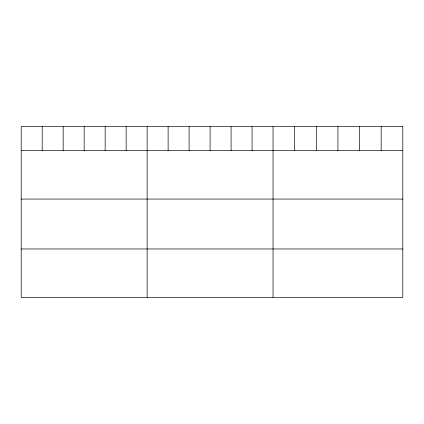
<?xml version="1.0" encoding="UTF-8"?>
<svg xmlns="http://www.w3.org/2000/svg" width="424" height="424" viewBox="0 0 424 424"><rect width="100%" height="100%" fill="white"/><g stroke="black" fill="none" stroke-linecap="round" stroke-linejoin="round"><path stroke-width="0.64" d="M21.2 150.615L402.8 150.615M21.2 199.057L402.8 199.057M21.2 248.968L402.8 248.968M381.176 126.591L381.176 150.615M359.552 126.591L359.552 150.615M337.928 126.591L337.928 150.615M316.304 126.591L316.304 150.615M294.68 126.591L294.68 150.615M273.056 126.591L273.056 297.409M252.068 126.591L252.068 150.615M231.08 126.591L231.08 150.615M210.092 126.591L210.092 150.615M189.104 126.591L189.104 150.615M168.116 126.591L168.116 150.615M147.128 126.591L147.128 297.409M126.14 126.591L126.14 150.615M105.152 126.591L105.152 150.615M84.164 126.591L84.164 150.615M63.176 126.591L63.176 150.615M42.188 126.591L42.188 150.615M402.8 126.591L21.2 126.591L21.2 297.409L402.8 297.409L402.8 126.591"/></g></svg>
